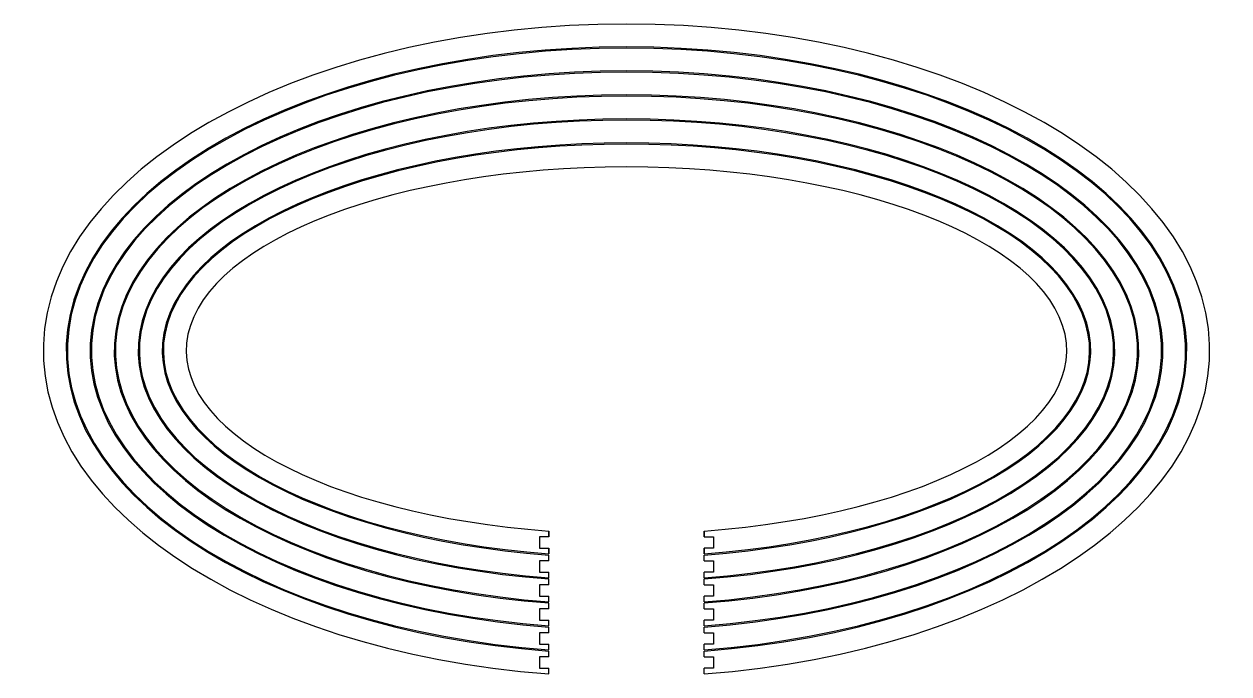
# Model space of a CAD drawing. Header units: millimetres. Extents: x -263 to 263, y -141 to 143.
import ezdxf

# ---------------------------------------------------------------- set-up
doc = ezdxf.new("R2010")
doc.units = ezdxf.units.MM
doc.layers.get('0').update_dxf_attribs({"linetype": 'CONTINUOUS'})

msp = doc.modelspace()

# ---------------------------------------------------------------- linework, layer by layer
for p, q in [((-34, -81.48), (-34, -78.99)), ((-34, -78.99), (-34, -81.48)), ((34, -78.99), (34, -81.48)), ((34, -81.48), (34, -78.99)), ((-34, -81.48), (-38, -81.48)), ((-38, -81.48), (-38, -86.48)), ((34, -81.48), (38, -81.48)), ((38, -81.48), (38, -86.48)), ((-38, -86.48), (-34, -86.48)), ((-34, -88.97), (-34, -86.48)), ((-34, -86.48), (-34, -88.97)), ((-34, -91.98), (-34, -89.47)), ((38, -86.48), (34, -86.48)), ((34, -86.48), (34, -88.97)), ((34, -88.97), (34, -86.48)), ((34, -91.98), (34, -89.47)), ((-34, -91.98), (-38, -91.98)), ((-38, -91.98), (-38, -96.98)), ((34, -91.98), (38, -91.98)), ((38, -91.98), (38, -96.98)), ((-38, -96.98), (-34, -96.98)), ((-34, -99.46), (-34, -96.98)), ((-34, -102.48), (-34, -99.96)), ((38, -96.98), (34, -96.98)), ((34, -99.46), (34, -96.98)), ((34, -102.48), (34, -99.96)), ((-34, -102.48), (-38, -102.48)), ((-38, -102.48), (-38, -107.48)), ((34, -102.48), (38, -102.48)), ((38, -102.48), (38, -107.48)), ((-38, -107.48), (-34, -107.48)), ((-34, -109.96), (-34, -107.48)), ((-34, -112.98), (-34, -110.46)), ((38, -107.48), (34, -107.48)), ((34, -109.96), (34, -107.48)), ((34, -112.98), (34, -110.46)), ((-34, -112.98), (-38, -112.98)), ((-38, -112.98), (-38, -117.98)), ((34, -112.98), (38, -112.98)), ((38, -112.98), (38, -117.98)), ((-38, -117.98), (-34, -117.98)), ((-34, -120.46), (-34, -117.98)), ((-34, -123.48), (-34, -120.96)), ((38, -117.98), (34, -117.98)), ((34, -120.46), (34, -117.98)), ((34, -123.48), (34, -120.96)), ((-34, -123.48), (-38, -123.48)), ((-38, -123.48), (-38, -128.48)), ((34, -123.48), (38, -123.48)), ((38, -123.48), (38, -128.48)), ((-38, -128.48), (-34, -128.48)), ((-34, -130.97), (-34, -128.48)), ((-34, -133.98), (-34, -131.47)), ((38, -128.48), (34, -128.48)), ((34, -130.97), (34, -128.48)), ((34, -133.98), (34, -131.47)), ((-34, -133.98), (-38, -133.98)), ((-38, -133.98), (-38, -138.98)), ((34, -133.98), (38, -133.98)), ((38, -133.98), (38, -138.98)), ((-38, -138.98), (-34, -138.98)), ((-34, -141.48), (-34, -138.98)), ((38, -138.98), (34, -138.98)), ((34, -141.48), (34, -138.98))]:
    msp.add_line(p, q)
for major_axis, ratio, start_param, end_param in [((255, 0), 0.559804, 4.846121, 10.861843), ((245, 0), 0.541837, 4.851614, 10.856349), ((244.5, 0), 0.5409, 4.8519, 10.856063), ((234.5, 0), 0.521322, 4.857891, 10.850072), ((234, 0), 0.520299, 4.858204, 10.849759), ((224, 0), 0.498884, 4.864764, 10.8432), ((223.5, 0), 0.497763, 4.865107, 10.842856), ((213.5, 0), 0.474239, 4.87232, 10.835643), ((213, 0), 0.473005, 4.872699, 10.835264), ((203, 0), 0.447044, 4.88067, 10.827293), ((202.5, 0), 0.445679, 4.881089, 10.826874), ((192.5, 0), 0.416883, 4.889944, 10.818019)]:
    msp.add_ellipse((0, 0), major_axis=major_axis, ratio=ratio, start_param=start_param, end_param=end_param)

doc.saveas('drawing.dxf')
